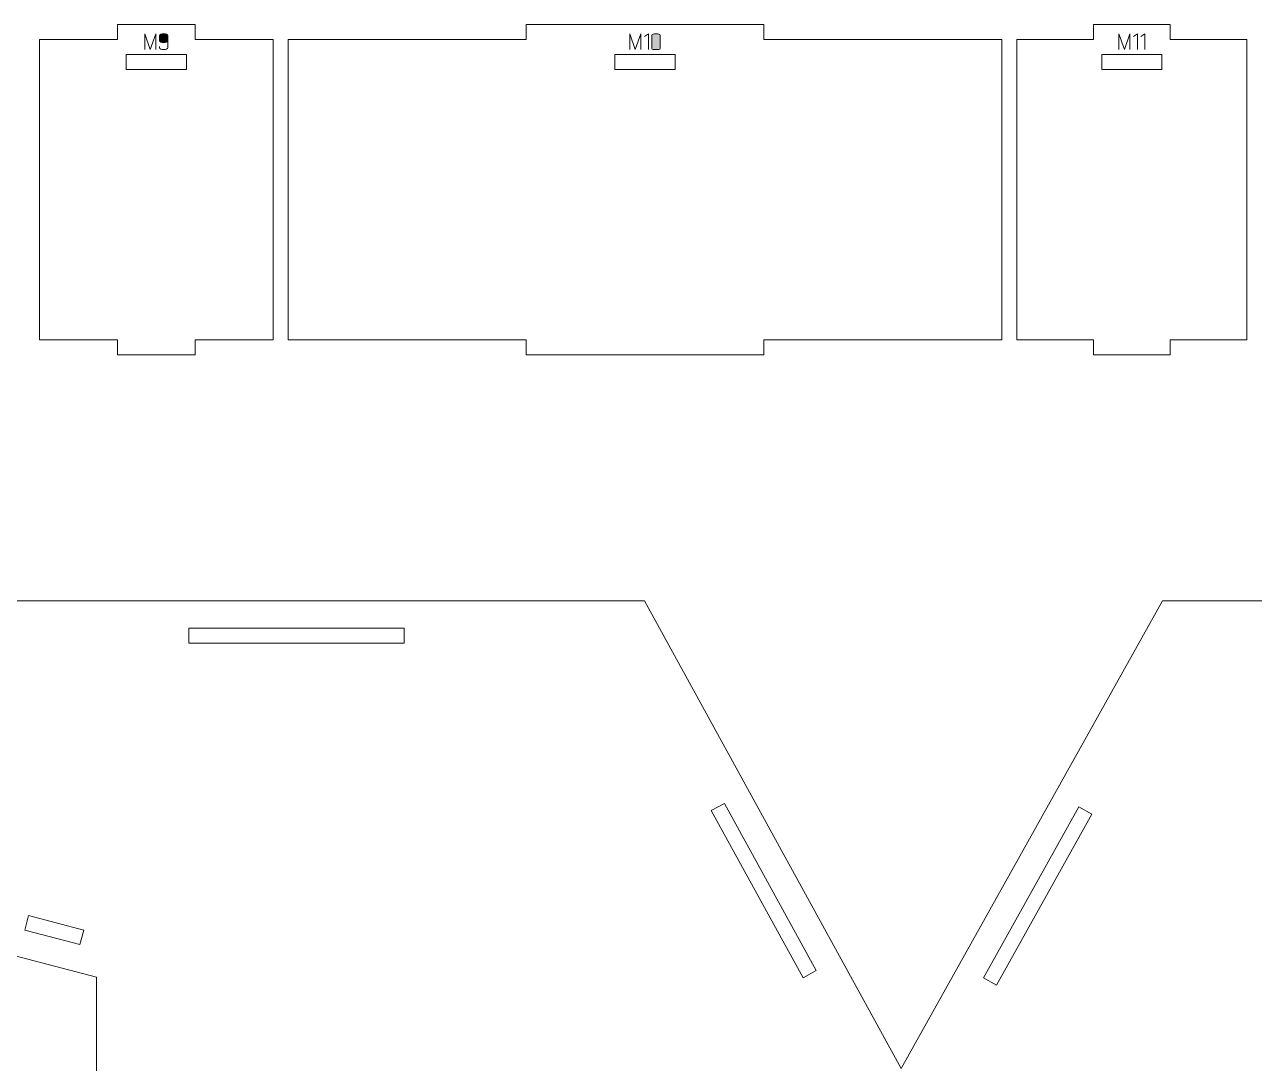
# Model space of a CAD drawing. Header units: centimetres. Extents: x -250 to 250, y -508 to 508.
# Drawn here: x -171.69 to -147.11, y -487.23 to -466.47 of the extents above; entities that cross this region are included whole.
import ezdxf

# ---------------------------------------------------------------- set-up
doc = ezdxf.new("R2010")
doc.units = ezdxf.units.CM
doc.header["$MEASUREMENT"] = 0
doc.layers.add('Capa 1', color=7, linetype='Continuous')

msp = doc.modelspace()

# ---------------------------------------------------------------- hatches: boundary and pattern name
at = {"layer": 'Capa 1', "true_color": 0x3e4095}
h = msp.add_hatch(color=175, dxfattribs=at)
edge = h.paths.add_edge_path()
edge.add_spline(control_points=[(-169.28488, -466.9741), (-169.28488, -466.9741), (-169.28488, -466.65766), (-169.28488, -466.65766), (-169.28488, -466.65766), (-169.17573, -466.9741), (-169.17573, -466.9741), (-169.17573, -466.9741), (-169.06704, -466.65766), (-169.06704, -466.65766), (-169.06704, -466.65766), (-169.06704, -466.9741), (-169.06704, -466.9741), (-169.06704, -466.9741), (-169.06704, -466.65766), (-169.06704, -466.65766), (-169.06704, -466.65766), (-169.17573, -466.9741), (-169.17573, -466.9741), (-169.17573, -466.9741), (-169.28488, -466.65766), (-169.28488, -466.65766), (-169.28488, -466.65766), (-169.28488, -466.9741), (-169.28488, -466.9741)], knot_values=[0, 0, 0, 0, 0.125, 0.125, 0.125, 0.25, 0.25, 0.25, 0.375, 0.375, 0.375, 0.5, 0.5, 0.5, 0.625, 0.625, 0.625, 0.75, 0.75, 0.75, 0.875, 0.875, 0.875, 1, 1, 1, 1], degree=3, periodic=1)
h = msp.add_hatch(color=175, dxfattribs=at)
edge = h.paths.add_edge_path()
edge.add_spline(control_points=[(-168.99137, -466.80029), (-168.99137, -466.81007), (-168.9835, -466.8184), (-168.96775, -466.82528), (-168.95201, -466.83216), (-168.93236, -466.8356), (-168.90882, -466.8356), (-168.88558, -466.83621), (-168.86602, -466.83338), (-168.85012, -466.82712), (-168.83422, -466.82085), (-168.82627, -466.8119), (-168.82627, -466.80029), (-168.82627, -466.80029), (-168.82627, -466.69297), (-168.82627, -466.69297), (-168.82627, -466.68319), (-168.83414, -466.67486), (-168.84989, -466.66798), (-168.86563, -466.6611), (-168.88528, -466.65766), (-168.90882, -466.65766), (-168.93236, -466.65766), (-168.95201, -466.6611), (-168.96775, -466.66798), (-168.9835, -466.67486), (-168.99137, -466.68319), (-168.99137, -466.69297), (-168.99137, -466.69297), (-168.99137, -466.80029), (-168.99137, -466.80029)], knot_values=[0, 0, 0, 0, 0.1, 0.1, 0.1, 0.2, 0.2, 0.2, 0.3, 0.3, 0.3, 0.4, 0.4, 0.4, 0.5, 0.5, 0.5, 0.6, 0.6, 0.6, 0.7, 0.7, 0.7, 0.8, 0.8, 0.8, 0.9, 0.9, 0.9, 1, 1, 1, 1], degree=3, periodic=1)
h = msp.add_hatch(color=175, dxfattribs=at)
edge = h.paths.add_edge_path()
edge.add_spline(control_points=[(-168.90882, -466.9741), (-168.93236, -466.9741), (-168.95201, -466.97066), (-168.96775, -466.96378), (-168.9835, -466.9569), (-168.99137, -466.94857), (-168.99137, -466.93879), (-168.99137, -466.93879), (-168.99137, -466.91356), (-168.99137, -466.91356), (-168.99137, -466.91356), (-168.99137, -466.93879), (-168.99137, -466.93879), (-168.99137, -466.94857), (-168.9835, -466.9569), (-168.96775, -466.96378), (-168.95201, -466.97066), (-168.93236, -466.9741), (-168.90882, -466.9741), (-168.88528, -466.9741), (-168.86563, -466.97066), (-168.84989, -466.96378), (-168.83414, -466.9569), (-168.82627, -466.94857), (-168.82627, -466.93879), (-168.82627, -466.93879), (-168.82627, -466.80029), (-168.82627, -466.80029), (-168.82627, -466.8119), (-168.83422, -466.82085), (-168.85012, -466.82712), (-168.86602, -466.83338), (-168.88558, -466.83621), (-168.90882, -466.8356), (-168.93236, -466.8356), (-168.95201, -466.83216), (-168.96775, -466.82528), (-168.9835, -466.8184), (-168.99137, -466.81007), (-168.99137, -466.80029), (-168.99137, -466.80029), (-168.99137, -466.69297), (-168.99137, -466.69297), (-168.99137, -466.68319), (-168.9835, -466.67486), (-168.96775, -466.66798), (-168.95201, -466.6611), (-168.93236, -466.65766), (-168.90882, -466.65766), (-168.88528, -466.65766), (-168.86563, -466.6611), (-168.84989, -466.66798), (-168.83414, -466.67486), (-168.82627, -466.68319), (-168.82627, -466.69297), (-168.82627, -466.69297), (-168.82627, -466.80029), (-168.82627, -466.80029), (-168.82627, -466.80029), (-168.82627, -466.93879), (-168.82627, -466.93879), (-168.82627, -466.94857), (-168.83414, -466.9569), (-168.84989, -466.96378), (-168.86563, -466.97066), (-168.88528, -466.9741), (-168.90882, -466.9741)], knot_values=[0, 0, 0, 0, 0.04545455, 0.04545455, 0.04545455, 0.09090909, 0.09090909, 0.09090909, 0.13636364, 0.13636364, 0.13636364, 0.18181818, 0.18181818, 0.18181818, 0.22727273, 0.22727273, 0.22727273, 0.27272727, 0.27272727, 0.27272727, 0.31818182, 0.31818182, 0.31818182, 0.36363636, 0.36363636, 0.36363636, 0.40909091, 0.40909091, 0.40909091, 0.45454545, 0.45454545, 0.45454545, 0.5, 0.5, 0.5, 0.54545455, 0.54545455, 0.54545455, 0.59090909, 0.59090909, 0.59090909, 0.63636364, 0.63636364, 0.63636364, 0.68181818, 0.68181818, 0.68181818, 0.72727273, 0.72727273, 0.72727273, 0.77272727, 0.77272727, 0.77272727, 0.81818182, 0.81818182, 0.81818182, 0.86363636, 0.86363636, 0.86363636, 0.90909091, 0.90909091, 0.90909091, 0.95454545, 0.95454545, 0.95454545, 1, 1, 1, 1], degree=3, periodic=1)
h = msp.add_hatch(color=175, dxfattribs=at)
edge = h.paths.add_edge_path()
edge.add_spline(control_points=[(-159.5929, -466.9741), (-159.5929, -466.9741), (-159.5929, -466.65766), (-159.5929, -466.65766), (-159.5929, -466.65766), (-159.48375, -466.9741), (-159.48375, -466.9741), (-159.48375, -466.9741), (-159.37506, -466.65766), (-159.37506, -466.65766), (-159.37506, -466.65766), (-159.37506, -466.9741), (-159.37506, -466.9741), (-159.37506, -466.9741), (-159.37506, -466.65766), (-159.37506, -466.65766), (-159.37506, -466.65766), (-159.48375, -466.9741), (-159.48375, -466.9741), (-159.48375, -466.9741), (-159.5929, -466.65766), (-159.5929, -466.65766), (-159.5929, -466.65766), (-159.5929, -466.9741), (-159.5929, -466.9741)], knot_values=[0, 0, 0, 0, 0.125, 0.125, 0.125, 0.25, 0.25, 0.25, 0.375, 0.375, 0.375, 0.5, 0.5, 0.5, 0.625, 0.625, 0.625, 0.75, 0.75, 0.75, 0.875, 0.875, 0.875, 1, 1, 1, 1], degree=3, periodic=1)
h = msp.add_hatch(color=175, dxfattribs=at)
edge = h.paths.add_edge_path()
edge.add_spline(control_points=[(-159.22326, -466.6572), (-159.22326, -466.6572), (-159.29939, -466.70994), (-159.29939, -466.70994), (-159.29939, -466.70994), (-159.22326, -466.6572), (-159.22326, -466.6572), (-159.22326, -466.6572), (-159.22326, -466.9741), (-159.22326, -466.9741), (-159.22326, -466.9741), (-159.22326, -466.6572), (-159.22326, -466.6572)], knot_values=[0, 0, 0, 0, 0.25, 0.25, 0.25, 0.5, 0.5, 0.5, 0.75, 0.75, 0.75, 1, 1, 1, 1], degree=3, periodic=1)
h = msp.add_hatch(color=175, dxfattribs=at)
edge = h.paths.add_edge_path()
edge.add_spline(control_points=[(-159.15263, -466.95025), (-159.15263, -466.96004), (-159.14476, -466.96646), (-159.12901, -466.96951), (-159.11327, -466.97257), (-159.09362, -466.9741), (-159.07008, -466.9741), (-159.04654, -466.9741), (-159.02689, -466.97257), (-159.01115, -466.96951), (-158.9954, -466.96646), (-158.98753, -466.96004), (-158.98753, -466.95025), (-158.98753, -466.95025), (-158.98753, -466.68197), (-158.98753, -466.68197), (-158.98753, -466.67218), (-158.9954, -466.66568), (-159.01115, -466.66247), (-159.02689, -466.65926), (-159.04654, -466.65766), (-159.07008, -466.65766), (-159.09362, -466.65766), (-159.11327, -466.65926), (-159.12901, -466.66247), (-159.14476, -466.66568), (-159.15263, -466.67218), (-159.15263, -466.68197), (-159.15263, -466.68197), (-159.15263, -466.95025), (-159.15263, -466.95025)], knot_values=[0, 0, 0, 0, 0.1, 0.1, 0.1, 0.2, 0.2, 0.2, 0.3, 0.3, 0.3, 0.4, 0.4, 0.4, 0.5, 0.5, 0.5, 0.6, 0.6, 0.6, 0.7, 0.7, 0.7, 0.8, 0.8, 0.8, 0.9, 0.9, 0.9, 1, 1, 1, 1], degree=3, periodic=1)
h = msp.add_hatch(color=175, dxfattribs=at)
edge = h.paths.add_edge_path()
edge.add_spline(control_points=[(-158.98753, -466.95025), (-158.98753, -466.96004), (-158.9954, -466.96646), (-159.01115, -466.96951), (-159.02689, -466.97257), (-159.04654, -466.9741), (-159.07008, -466.9741), (-159.09362, -466.9741), (-159.11327, -466.97257), (-159.12901, -466.96951), (-159.14476, -466.96646), (-159.15263, -466.96004), (-159.15263, -466.95025), (-159.15263, -466.95025), (-159.15263, -466.68197), (-159.15263, -466.68197), (-159.15263, -466.67218), (-159.14476, -466.66568), (-159.12901, -466.66247), (-159.11327, -466.65926), (-159.09362, -466.65766), (-159.07008, -466.65766), (-159.04654, -466.65766), (-159.02689, -466.65926), (-159.01115, -466.66247), (-158.9954, -466.66568), (-158.98753, -466.67218), (-158.98753, -466.68197), (-158.98753, -466.68197), (-158.98753, -466.95025), (-158.98753, -466.95025)], knot_values=[0, 0, 0, 0, 0.1, 0.1, 0.1, 0.2, 0.2, 0.2, 0.3, 0.3, 0.3, 0.4, 0.4, 0.4, 0.5, 0.5, 0.5, 0.6, 0.6, 0.6, 0.7, 0.7, 0.7, 0.8, 0.8, 0.8, 0.9, 0.9, 0.9, 1, 1, 1, 1], degree=3, periodic=1)
h = msp.add_hatch(color=175, dxfattribs=at)
edge = h.paths.add_edge_path()
edge.add_spline(control_points=[(-149.81921, -466.9741), (-149.81921, -466.9741), (-149.81921, -466.65766), (-149.81921, -466.65766), (-149.81921, -466.65766), (-149.71006, -466.9741), (-149.71006, -466.9741), (-149.71006, -466.9741), (-149.60137, -466.65766), (-149.60137, -466.65766), (-149.60137, -466.65766), (-149.60137, -466.9741), (-149.60137, -466.9741), (-149.60137, -466.9741), (-149.60137, -466.65766), (-149.60137, -466.65766), (-149.60137, -466.65766), (-149.71006, -466.9741), (-149.71006, -466.9741), (-149.71006, -466.9741), (-149.81921, -466.65766), (-149.81921, -466.65766), (-149.81921, -466.65766), (-149.81921, -466.9741), (-149.81921, -466.9741)], knot_values=[0, 0, 0, 0, 0.125, 0.125, 0.125, 0.25, 0.25, 0.25, 0.375, 0.375, 0.375, 0.5, 0.5, 0.5, 0.625, 0.625, 0.625, 0.75, 0.75, 0.75, 0.875, 0.875, 0.875, 1, 1, 1, 1], degree=3, periodic=1)
h = msp.add_hatch(color=175, dxfattribs=at)
edge = h.paths.add_edge_path()
edge.add_spline(control_points=[(-149.44957, -466.6572), (-149.44957, -466.6572), (-149.5257, -466.70994), (-149.5257, -466.70994), (-149.5257, -466.70994), (-149.44957, -466.6572), (-149.44957, -466.6572), (-149.44957, -466.6572), (-149.44957, -466.9741), (-149.44957, -466.9741), (-149.44957, -466.9741), (-149.44957, -466.6572), (-149.44957, -466.6572)], knot_values=[0, 0, 0, 0, 0.25, 0.25, 0.25, 0.5, 0.5, 0.5, 0.75, 0.75, 0.75, 1, 1, 1, 1], degree=3, periodic=1)
h = msp.add_hatch(color=175, dxfattribs=at)
edge = h.paths.add_edge_path()
edge.add_spline(control_points=[(-149.30281, -466.6572), (-149.30281, -466.6572), (-149.37894, -466.70994), (-149.37894, -466.70994), (-149.37894, -466.70994), (-149.30281, -466.6572), (-149.30281, -466.6572), (-149.30281, -466.6572), (-149.30281, -466.9741), (-149.30281, -466.9741), (-149.30281, -466.9741), (-149.30281, -466.6572), (-149.30281, -466.6572)], knot_values=[0, 0, 0, 0, 0.25, 0.25, 0.25, 0.5, 0.5, 0.5, 0.75, 0.75, 0.75, 1, 1, 1, 1], degree=3, periodic=1)

# ---------------------------------------------------------------- linework, layer by layer
at = {"layer": 'Capa 1', "color": 240, "lineweight": 9}
for points, knots in [([(-171.3912, -466.7741), (-171.3912, -466.7741), (-171.3912, -472.7741), (-171.3912, -472.7741), (-171.3912, -472.7741), (-169.83412, -472.7741), (-169.83412, -472.7741), (-169.83412, -472.7741), (-169.83412, -473.0741), (-169.83412, -473.0741), (-169.83412, -473.0741), (-168.27703, -473.0741), (-168.27703, -473.0741), (-168.27703, -473.0741), (-168.27703, -472.7741), (-168.27703, -472.7741), (-168.27703, -472.7741), (-166.71994, -472.7741), (-166.71994, -472.7741), (-166.71994, -472.7741), (-166.71994, -466.7741), (-166.71994, -466.7741), (-166.71994, -466.7741), (-168.27703, -466.7741), (-168.27703, -466.7741), (-168.27703, -466.7741), (-168.27703, -466.4741), (-168.27703, -466.4741), (-168.27703, -466.4741), (-169.83412, -466.4741), (-169.83412, -466.4741), (-169.83412, -466.4741), (-169.83412, -466.7741), (-169.83412, -466.7741), (-169.83412, -466.7741), (-171.3912, -466.7741), (-171.3912, -466.7741)], [0, 0, 0, 0, 0.08333333, 0.08333333, 0.08333333, 0.16666667, 0.16666667, 0.16666667, 0.25, 0.25, 0.25, 0.33333333, 0.33333333, 0.33333333, 0.41666667, 0.41666667, 0.41666667, 0.5, 0.5, 0.5, 0.58333333, 0.58333333, 0.58333333, 0.66666667, 0.66666667, 0.66666667, 0.75, 0.75, 0.75, 0.83333333, 0.83333333, 0.83333333, 0.91666667, 0.91666667, 0.91666667, 1, 1, 1, 1]), ([(-166.41994, -466.7741), (-166.41994, -466.7741), (-166.41994, -472.7741), (-166.41994, -472.7741), (-166.41994, -472.7741), (-161.66679, -472.7741), (-161.66679, -472.7741), (-161.66679, -472.7741), (-161.66679, -473.0741), (-161.66679, -473.0741), (-161.66679, -473.0741), (-156.91363, -473.0741), (-156.91363, -473.0741), (-156.91363, -473.0741), (-156.91363, -472.7741), (-156.91363, -472.7741), (-156.91363, -472.7741), (-152.16047, -472.7741), (-152.16047, -472.7741), (-152.16047, -472.7741), (-152.16047, -466.7741), (-152.16047, -466.7741), (-152.16047, -466.7741), (-156.91363, -466.7741), (-156.91363, -466.7741), (-156.91363, -466.7741), (-156.91363, -466.4741), (-156.91363, -466.4741), (-156.91363, -466.4741), (-161.66679, -466.4741), (-161.66679, -466.4741), (-161.66679, -466.4741), (-161.66679, -466.7741), (-161.66679, -466.7741), (-161.66679, -466.7741), (-166.41994, -466.7741), (-166.41994, -466.7741)], [0, 0, 0, 0, 0.08333333, 0.08333333, 0.08333333, 0.16666667, 0.16666667, 0.16666667, 0.25, 0.25, 0.25, 0.33333333, 0.33333333, 0.33333333, 0.41666667, 0.41666667, 0.41666667, 0.5, 0.5, 0.5, 0.58333333, 0.58333333, 0.58333333, 0.66666667, 0.66666667, 0.66666667, 0.75, 0.75, 0.75, 0.83333333, 0.83333333, 0.83333333, 0.91666667, 0.91666667, 0.91666667, 1, 1, 1, 1]), ([(-151.86047, -466.7741), (-151.86047, -466.7741), (-151.86047, -472.7741), (-151.86047, -472.7741), (-151.86047, -472.7741), (-150.3275, -472.7741), (-150.3275, -472.7741), (-150.3275, -472.7741), (-150.3275, -473.0741), (-150.3275, -473.0741), (-150.3275, -473.0741), (-148.79453, -473.0741), (-148.79453, -473.0741), (-148.79453, -473.0741), (-148.79453, -472.7741), (-148.79453, -472.7741), (-148.79453, -472.7741), (-147.26155, -472.7741), (-147.26155, -472.7741), (-147.26155, -472.7741), (-147.26155, -466.7741), (-147.26155, -466.7741), (-147.26155, -466.7741), (-148.79453, -466.7741), (-148.79453, -466.7741), (-148.79453, -466.7741), (-148.79453, -466.4741), (-148.79453, -466.4741), (-148.79453, -466.4741), (-150.3275, -466.4741), (-150.3275, -466.4741), (-150.3275, -466.4741), (-150.3275, -466.7741), (-150.3275, -466.7741), (-150.3275, -466.7741), (-151.86047, -466.7741), (-151.86047, -466.7741)], [0, 0, 0, 0, 0.08333333, 0.08333333, 0.08333333, 0.16666667, 0.16666667, 0.16666667, 0.25, 0.25, 0.25, 0.33333333, 0.33333333, 0.33333333, 0.41666667, 0.41666667, 0.41666667, 0.5, 0.5, 0.5, 0.58333333, 0.58333333, 0.58333333, 0.66666667, 0.66666667, 0.66666667, 0.75, 0.75, 0.75, 0.83333333, 0.83333333, 0.83333333, 0.91666667, 0.91666667, 0.91666667, 1, 1, 1, 1]), ([(-169.65557, -467.374), (-169.65557, -467.374), (-168.45557, -467.374), (-168.45557, -467.374), (-168.45557, -467.374), (-168.45557, -467.074), (-168.45557, -467.074), (-168.45557, -467.074), (-169.65557, -467.074), (-169.65557, -467.074), (-169.65557, -467.074), (-169.65557, -467.374), (-169.65557, -467.374)], [0, 0, 0, 0, 0.25, 0.25, 0.25, 0.5, 0.5, 0.5, 0.75, 0.75, 0.75, 1, 1, 1, 1]), ([(-159.8902, -467.374), (-159.8902, -467.374), (-158.6902, -467.374), (-158.6902, -467.374), (-158.6902, -467.374), (-158.6902, -467.074), (-158.6902, -467.074), (-158.6902, -467.074), (-159.8902, -467.074), (-159.8902, -467.074), (-159.8902, -467.074), (-159.8902, -467.374), (-159.8902, -467.374)], [0, 0, 0, 0, 0.25, 0.25, 0.25, 0.5, 0.5, 0.5, 0.75, 0.75, 0.75, 1, 1, 1, 1]), ([(-150.16101, -467.374), (-150.16101, -467.374), (-148.96101, -467.374), (-148.96101, -467.374), (-148.96101, -467.374), (-148.96101, -467.074), (-148.96101, -467.074), (-148.96101, -467.074), (-150.16101, -467.074), (-150.16101, -467.074), (-150.16101, -467.074), (-150.16101, -467.374), (-150.16101, -467.374)], [0, 0, 0, 0, 0.25, 0.25, 0.25, 0.5, 0.5, 0.5, 0.75, 0.75, 0.75, 1, 1, 1, 1]), ([(-135.64588, -477.98769), (-135.64588, -477.98769), (-135.64588, -484.63986), (-135.64588, -484.63986), (-135.64588, -484.63986), (-138.86327, -485.50943), (-138.86327, -485.50943), (-138.86327, -485.50943), (-138.86327, -500.94421), (-138.86327, -500.94421), (-138.86327, -500.94421), (-135.64588, -501.81378), (-135.64588, -501.81378), (-135.64588, -501.81378), (-135.64588, -507.98769), (-135.64588, -507.98769), (-135.64588, -507.98769), (-151.6024, -507.98769), (-151.6024, -507.98769), (-151.6024, -507.98769), (-151.6024, -501.85726), (-151.6024, -501.85726), (-151.6024, -501.85726), (-147.42849, -500.59639), (-147.42849, -500.59639), (-147.42849, -500.59639), (-147.42849, -490.55291), (-147.42849, -490.55291), (-147.42849, -490.55291), (-152.90676, -499.90073), (-152.90676, -499.90073), (-152.90676, -499.90073), (-156.29805, -499.90073), (-156.29805, -499.90073), (-156.29805, -499.90073), (-160.51544, -492.68334), (-160.51544, -492.68334), (-160.51544, -492.68334), (-161.77632, -492.68334), (-161.77632, -492.68334), (-161.77632, -492.68334), (-161.77632, -500.94421), (-161.77632, -500.94421), (-161.77632, -500.94421), (-157.6024, -501.85726), (-157.6024, -501.85726), (-157.6024, -501.85726), (-157.6024, -507.98769), (-157.6024, -507.98769), (-157.6024, -507.98769), (-173.55893, -507.98769), (-173.55893, -507.98769), (-173.55893, -507.98769), (-173.55893, -501.81378), (-173.55893, -501.81378), (-173.55893, -501.81378), (-170.25458, -500.94421), (-170.25458, -500.94421), (-170.25458, -500.94421), (-170.25458, -485.50943), (-170.25458, -485.50943), (-170.25458, -485.50943), (-173.55893, -484.63986), (-173.55893, -484.63986), (-173.55893, -484.63986), (-173.55893, -477.98769), (-173.55893, -477.98769), (-173.55893, -477.98769), (-159.29806, -477.98769), (-159.29806, -477.98769), (-159.29806, -477.98769), (-154.16762, -487.33552), (-154.16762, -487.33552), (-154.16762, -487.33552), (-148.95023, -477.98769), (-148.95023, -477.98769), (-148.95023, -477.98769), (-135.64588, -477.98769), (-135.64588, -477.98769)], [0, 0, 0, 0, 0.03846154, 0.03846154, 0.03846154, 0.07692308, 0.07692308, 0.07692308, 0.11538462, 0.11538462, 0.11538462, 0.15384615, 0.15384615, 0.15384615, 0.19230769, 0.19230769, 0.19230769, 0.23076923, 0.23076923, 0.23076923, 0.26923077, 0.26923077, 0.26923077, 0.30769231, 0.30769231, 0.30769231, 0.34615385, 0.34615385, 0.34615385, 0.38461538, 0.38461538, 0.38461538, 0.42307692, 0.42307692, 0.42307692, 0.46153846, 0.46153846, 0.46153846, 0.5, 0.5, 0.5, 0.53846154, 0.53846154, 0.53846154, 0.57692308, 0.57692308, 0.57692308, 0.61538462, 0.61538462, 0.61538462, 0.65384615, 0.65384615, 0.65384615, 0.69230769, 0.69230769, 0.69230769, 0.73076923, 0.73076923, 0.73076923, 0.76923077, 0.76923077, 0.76923077, 0.80769231, 0.80769231, 0.80769231, 0.84615385, 0.84615385, 0.84615385, 0.88461538, 0.88461538, 0.88461538, 0.92307692, 0.92307692, 0.92307692, 0.96153846, 0.96153846, 0.96153846, 1, 1, 1, 1]), ([(-168.40703, -478.83622), (-168.40703, -478.83622), (-164.10365, -478.83622), (-164.10365, -478.83622), (-164.10365, -478.83622), (-164.10365, -478.53622), (-164.10365, -478.53622), (-164.10365, -478.53622), (-168.40703, -478.53622), (-168.40703, -478.53622), (-168.40703, -478.53622), (-168.40703, -478.83622), (-168.40703, -478.83622)], [0, 0, 0, 0, 0.25, 0.25, 0.25, 0.5, 0.5, 0.5, 0.75, 0.75, 0.75, 1, 1, 1, 1]), ([(-157.96558, -482.17911), (-157.96558, -482.17911), (-156.13087, -485.522), (-156.13087, -485.522), (-156.13087, -485.522), (-155.86788, -485.37766), (-155.86788, -485.37766), (-155.86788, -485.37766), (-157.70258, -482.03477), (-157.70258, -482.03477), (-157.70258, -482.03477), (-157.96558, -482.17911), (-157.96558, -482.17911)], [0, 0, 0, 0, 0.25, 0.25, 0.25, 0.5, 0.5, 0.5, 0.75, 0.75, 0.75, 1, 1, 1, 1]), ([(-152.2666, -485.67057), (-152.2666, -485.67057), (-150.35934, -482.2534), (-150.35934, -482.2534), (-150.35934, -482.2534), (-150.6213, -482.10719), (-150.6213, -482.10719), (-150.6213, -482.10719), (-152.52856, -485.52436), (-152.52856, -485.52436), (-152.52856, -485.52436), (-152.2666, -485.67057), (-152.2666, -485.67057)], [0, 0, 0, 0, 0.25, 0.25, 0.25, 0.5, 0.5, 0.5, 0.75, 0.75, 0.75, 1, 1, 1, 1]), ([(-170.5075, -484.56545), (-170.5075, -484.56545), (-171.60895, -484.2756), (-171.60895, -484.2756), (-171.60895, -484.2756), (-171.6853, -484.56572), (-171.6853, -484.56572), (-171.6853, -484.56572), (-170.58385, -484.85558), (-170.58385, -484.85558), (-170.58385, -484.85558), (-170.5075, -484.56545), (-170.5075, -484.56545)], [0, 0, 0, 0, 0.25, 0.25, 0.25, 0.5, 0.5, 0.5, 0.75, 0.75, 0.75, 1, 1, 1, 1])]:
    msp.add_open_spline(points, degree=3, knots=knots, dxfattribs=at)
at = {"layer": 'Capa 1', "color": 114, "lineweight": 9}
for points, knots in [([(-169.28488, -466.9741), (-169.28488, -466.9741), (-169.28488, -466.65766), (-169.28488, -466.65766), (-169.28488, -466.65766), (-169.17573, -466.9741), (-169.17573, -466.9741), (-169.17573, -466.9741), (-169.06704, -466.65766), (-169.06704, -466.65766), (-169.06704, -466.65766), (-169.06704, -466.9741), (-169.06704, -466.9741), (-169.06704, -466.9741), (-169.06704, -466.65766), (-169.06704, -466.65766), (-169.06704, -466.65766), (-169.17573, -466.9741), (-169.17573, -466.9741), (-169.17573, -466.9741), (-169.28488, -466.65766), (-169.28488, -466.65766), (-169.28488, -466.65766), (-169.28488, -466.9741), (-169.28488, -466.9741)], [0, 0, 0, 0, 0.125, 0.125, 0.125, 0.25, 0.25, 0.25, 0.375, 0.375, 0.375, 0.5, 0.5, 0.5, 0.625, 0.625, 0.625, 0.75, 0.75, 0.75, 0.875, 0.875, 0.875, 1, 1, 1, 1]), ([(-168.99137, -466.80029), (-168.99137, -466.81007), (-168.9835, -466.8184), (-168.96775, -466.82528), (-168.95201, -466.83216), (-168.93236, -466.8356), (-168.90882, -466.8356), (-168.88558, -466.83621), (-168.86602, -466.83338), (-168.85012, -466.82712), (-168.83422, -466.82085), (-168.82627, -466.8119), (-168.82627, -466.80029), (-168.82627, -466.80029), (-168.82627, -466.69297), (-168.82627, -466.69297), (-168.82627, -466.68319), (-168.83414, -466.67486), (-168.84989, -466.66798), (-168.86563, -466.6611), (-168.88528, -466.65766), (-168.90882, -466.65766), (-168.93236, -466.65766), (-168.95201, -466.6611), (-168.96775, -466.66798), (-168.9835, -466.67486), (-168.99137, -466.68319), (-168.99137, -466.69297), (-168.99137, -466.69297), (-168.99137, -466.80029), (-168.99137, -466.80029)], [0, 0, 0, 0, 0.1, 0.1, 0.1, 0.2, 0.2, 0.2, 0.3, 0.3, 0.3, 0.4, 0.4, 0.4, 0.5, 0.5, 0.5, 0.6, 0.6, 0.6, 0.7, 0.7, 0.7, 0.8, 0.8, 0.8, 0.9, 0.9, 0.9, 1, 1, 1, 1]), ([(-168.90882, -466.9741), (-168.93236, -466.9741), (-168.95201, -466.97066), (-168.96775, -466.96378), (-168.9835, -466.9569), (-168.99137, -466.94857), (-168.99137, -466.93879), (-168.99137, -466.93879), (-168.99137, -466.91356), (-168.99137, -466.91356), (-168.99137, -466.91356), (-168.99137, -466.93879), (-168.99137, -466.93879), (-168.99137, -466.94857), (-168.9835, -466.9569), (-168.96775, -466.96378), (-168.95201, -466.97066), (-168.93236, -466.9741), (-168.90882, -466.9741), (-168.88528, -466.9741), (-168.86563, -466.97066), (-168.84989, -466.96378), (-168.83414, -466.9569), (-168.82627, -466.94857), (-168.82627, -466.93879), (-168.82627, -466.93879), (-168.82627, -466.80029), (-168.82627, -466.80029), (-168.82627, -466.8119), (-168.83422, -466.82085), (-168.85012, -466.82712), (-168.86602, -466.83338), (-168.88558, -466.83621), (-168.90882, -466.8356), (-168.93236, -466.8356), (-168.95201, -466.83216), (-168.96775, -466.82528), (-168.9835, -466.8184), (-168.99137, -466.81007), (-168.99137, -466.80029), (-168.99137, -466.80029), (-168.99137, -466.69297), (-168.99137, -466.69297), (-168.99137, -466.68319), (-168.9835, -466.67486), (-168.96775, -466.66798), (-168.95201, -466.6611), (-168.93236, -466.65766), (-168.90882, -466.65766), (-168.88528, -466.65766), (-168.86563, -466.6611), (-168.84989, -466.66798), (-168.83414, -466.67486), (-168.82627, -466.68319), (-168.82627, -466.69297), (-168.82627, -466.69297), (-168.82627, -466.80029), (-168.82627, -466.80029), (-168.82627, -466.80029), (-168.82627, -466.93879), (-168.82627, -466.93879), (-168.82627, -466.94857), (-168.83414, -466.9569), (-168.84989, -466.96378), (-168.86563, -466.97066), (-168.88528, -466.9741), (-168.90882, -466.9741)], [0, 0, 0, 0, 0.04545455, 0.04545455, 0.04545455, 0.09090909, 0.09090909, 0.09090909, 0.13636364, 0.13636364, 0.13636364, 0.18181818, 0.18181818, 0.18181818, 0.22727273, 0.22727273, 0.22727273, 0.27272727, 0.27272727, 0.27272727, 0.31818182, 0.31818182, 0.31818182, 0.36363636, 0.36363636, 0.36363636, 0.40909091, 0.40909091, 0.40909091, 0.45454545, 0.45454545, 0.45454545, 0.5, 0.5, 0.5, 0.54545455, 0.54545455, 0.54545455, 0.59090909, 0.59090909, 0.59090909, 0.63636364, 0.63636364, 0.63636364, 0.68181818, 0.68181818, 0.68181818, 0.72727273, 0.72727273, 0.72727273, 0.77272727, 0.77272727, 0.77272727, 0.81818182, 0.81818182, 0.81818182, 0.86363636, 0.86363636, 0.86363636, 0.90909091, 0.90909091, 0.90909091, 0.95454545, 0.95454545, 0.95454545, 1, 1, 1, 1]), ([(-159.5929, -466.9741), (-159.5929, -466.9741), (-159.5929, -466.65766), (-159.5929, -466.65766), (-159.5929, -466.65766), (-159.48375, -466.9741), (-159.48375, -466.9741), (-159.48375, -466.9741), (-159.37506, -466.65766), (-159.37506, -466.65766), (-159.37506, -466.65766), (-159.37506, -466.9741), (-159.37506, -466.9741), (-159.37506, -466.9741), (-159.37506, -466.65766), (-159.37506, -466.65766), (-159.37506, -466.65766), (-159.48375, -466.9741), (-159.48375, -466.9741), (-159.48375, -466.9741), (-159.5929, -466.65766), (-159.5929, -466.65766), (-159.5929, -466.65766), (-159.5929, -466.9741), (-159.5929, -466.9741)], [0, 0, 0, 0, 0.125, 0.125, 0.125, 0.25, 0.25, 0.25, 0.375, 0.375, 0.375, 0.5, 0.5, 0.5, 0.625, 0.625, 0.625, 0.75, 0.75, 0.75, 0.875, 0.875, 0.875, 1, 1, 1, 1]), ([(-159.22326, -466.6572), (-159.22326, -466.6572), (-159.29939, -466.70994), (-159.29939, -466.70994), (-159.29939, -466.70994), (-159.22326, -466.6572), (-159.22326, -466.6572), (-159.22326, -466.6572), (-159.22326, -466.9741), (-159.22326, -466.9741), (-159.22326, -466.9741), (-159.22326, -466.6572), (-159.22326, -466.6572)], [0, 0, 0, 0, 0.25, 0.25, 0.25, 0.5, 0.5, 0.5, 0.75, 0.75, 0.75, 1, 1, 1, 1]), ([(-159.15263, -466.95025), (-159.15263, -466.96004), (-159.14476, -466.96646), (-159.12901, -466.96951), (-159.11327, -466.97257), (-159.09362, -466.9741), (-159.07008, -466.9741), (-159.04654, -466.9741), (-159.02689, -466.97257), (-159.01115, -466.96951), (-158.9954, -466.96646), (-158.98753, -466.96004), (-158.98753, -466.95025), (-158.98753, -466.95025), (-158.98753, -466.68197), (-158.98753, -466.68197), (-158.98753, -466.67218), (-158.9954, -466.66568), (-159.01115, -466.66247), (-159.02689, -466.65926), (-159.04654, -466.65766), (-159.07008, -466.65766), (-159.09362, -466.65766), (-159.11327, -466.65926), (-159.12901, -466.66247), (-159.14476, -466.66568), (-159.15263, -466.67218), (-159.15263, -466.68197), (-159.15263, -466.68197), (-159.15263, -466.95025), (-159.15263, -466.95025)], [0, 0, 0, 0, 0.1, 0.1, 0.1, 0.2, 0.2, 0.2, 0.3, 0.3, 0.3, 0.4, 0.4, 0.4, 0.5, 0.5, 0.5, 0.6, 0.6, 0.6, 0.7, 0.7, 0.7, 0.8, 0.8, 0.8, 0.9, 0.9, 0.9, 1, 1, 1, 1]), ([(-158.98753, -466.95025), (-158.98753, -466.96004), (-158.9954, -466.96646), (-159.01115, -466.96951), (-159.02689, -466.97257), (-159.04654, -466.9741), (-159.07008, -466.9741), (-159.09362, -466.9741), (-159.11327, -466.97257), (-159.12901, -466.96951), (-159.14476, -466.96646), (-159.15263, -466.96004), (-159.15263, -466.95025), (-159.15263, -466.95025), (-159.15263, -466.68197), (-159.15263, -466.68197), (-159.15263, -466.67218), (-159.14476, -466.66568), (-159.12901, -466.66247), (-159.11327, -466.65926), (-159.09362, -466.65766), (-159.07008, -466.65766), (-159.04654, -466.65766), (-159.02689, -466.65926), (-159.01115, -466.66247), (-158.9954, -466.66568), (-158.98753, -466.67218), (-158.98753, -466.68197), (-158.98753, -466.68197), (-158.98753, -466.95025), (-158.98753, -466.95025)], [0, 0, 0, 0, 0.1, 0.1, 0.1, 0.2, 0.2, 0.2, 0.3, 0.3, 0.3, 0.4, 0.4, 0.4, 0.5, 0.5, 0.5, 0.6, 0.6, 0.6, 0.7, 0.7, 0.7, 0.8, 0.8, 0.8, 0.9, 0.9, 0.9, 1, 1, 1, 1]), ([(-149.81921, -466.9741), (-149.81921, -466.9741), (-149.81921, -466.65766), (-149.81921, -466.65766), (-149.81921, -466.65766), (-149.71006, -466.9741), (-149.71006, -466.9741), (-149.71006, -466.9741), (-149.60137, -466.65766), (-149.60137, -466.65766), (-149.60137, -466.65766), (-149.60137, -466.9741), (-149.60137, -466.9741), (-149.60137, -466.9741), (-149.60137, -466.65766), (-149.60137, -466.65766), (-149.60137, -466.65766), (-149.71006, -466.9741), (-149.71006, -466.9741), (-149.71006, -466.9741), (-149.81921, -466.65766), (-149.81921, -466.65766), (-149.81921, -466.65766), (-149.81921, -466.9741), (-149.81921, -466.9741)], [0, 0, 0, 0, 0.125, 0.125, 0.125, 0.25, 0.25, 0.25, 0.375, 0.375, 0.375, 0.5, 0.5, 0.5, 0.625, 0.625, 0.625, 0.75, 0.75, 0.75, 0.875, 0.875, 0.875, 1, 1, 1, 1]), ([(-149.44957, -466.6572), (-149.44957, -466.6572), (-149.5257, -466.70994), (-149.5257, -466.70994), (-149.5257, -466.70994), (-149.44957, -466.6572), (-149.44957, -466.6572), (-149.44957, -466.6572), (-149.44957, -466.9741), (-149.44957, -466.9741), (-149.44957, -466.9741), (-149.44957, -466.6572), (-149.44957, -466.6572)], [0, 0, 0, 0, 0.25, 0.25, 0.25, 0.5, 0.5, 0.5, 0.75, 0.75, 0.75, 1, 1, 1, 1]), ([(-149.30281, -466.6572), (-149.30281, -466.6572), (-149.37894, -466.70994), (-149.37894, -466.70994), (-149.37894, -466.70994), (-149.30281, -466.6572), (-149.30281, -466.6572), (-149.30281, -466.6572), (-149.30281, -466.9741), (-149.30281, -466.9741), (-149.30281, -466.9741), (-149.30281, -466.6572), (-149.30281, -466.6572)], [0, 0, 0, 0, 0.25, 0.25, 0.25, 0.5, 0.5, 0.5, 0.75, 0.75, 0.75, 1, 1, 1, 1])]:
    msp.add_open_spline(points, degree=3, knots=knots, dxfattribs=at)

doc.saveas('drawing.dxf')
